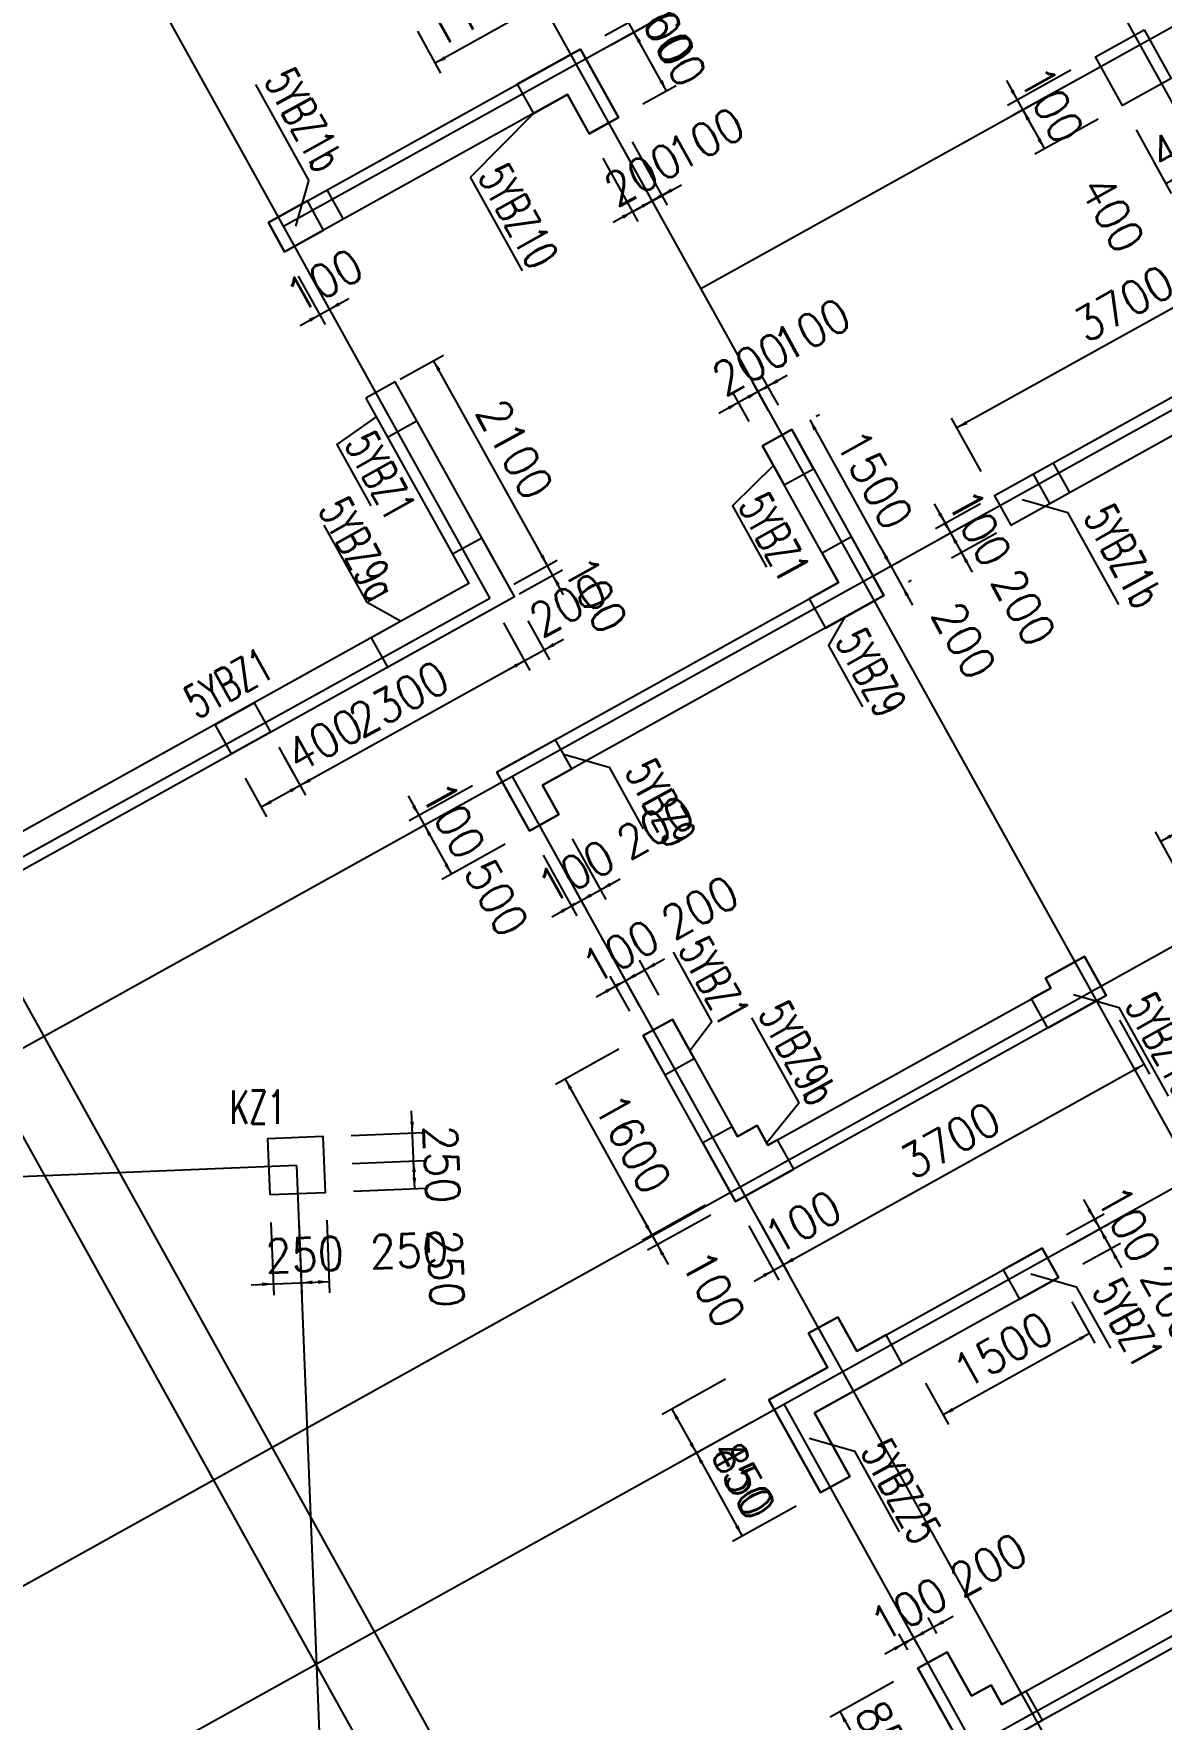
# Model space of a CAD drawing. Extents: x 387171 to 699106, y 11966 to 245688.
# Drawn here: x 503934 to 514038, y 98222 to 113324 of the extents above; entities that cross this region are included whole.
import ezdxf

# ---------------------------------------------------------------- set-up
doc = ezdxf.new("R2010")
doc.units = 0
doc.header["$LTSCALE"] = 100
doc.header["$MEASUREMENT"] = 0
doc.linetypes.add('DASHED', pattern=[19.05, 12.7, -6.35])
for name, color, linetype in [('22000', 2, 'Continuous'), ('b边缘构件', 235, 'Continuous'), ('COLU', 7, 'Continuous'), ('colu-主楼', 7, 'Continuous'), ('COLU_DASH', 9, 'DASHED'), ('DIM', 3, 'Continuous'), ('DOTE', 253, 'Continuous'), ('NUM', 7, 'Continuous'), ('wall-主楼', 2, 'Continuous'), ('Y阴影', 254, 'Continuous'), ('小尺寸', 4, 'Continuous'), ('边缘构件标注', 1, 'Continuous')]:
    doc.layers.add(name, color=color, linetype=linetype)
doc.styles.get("Standard").update_dxf_attribs({"font": 'standard'})
doc.dimstyles.get("Standard").update_dxf_attribs({"dimtxt": 300, "dimasz": 100, "dimexe": 100, "dimexo": 250, "dimgap": 100, "dimtad": 0, "dimtoh": 1, "dimdec": 0, "dimdsep": 46, "dimcen": 0.09, "dimclrt": 7, "dimadec": 0, "dimazin": 0, "dimtfac": 1, "dimtdec": 4, "dimtofl": 0, "dimtmove": 0, "dimatfit": 3, "dimfxl": 1, "dimtolj": 1, "dimtzin": 0, "dimarcsym": 0})

# ---------------------------------------------------------------- blocks, each defined once
blk = doc.blocks.new('*D3567')
at = {"layer": '小尺寸', "color": 0, "linetype": 'ByBlock', "lineweight": -2}
for p, q in [((514162, 112655), (514477, 112087)), ((513812, 112461), (514128, 111893)), ((514429, 112175), (514079, 111980))]:
    blk.add_line(p, q, dxfattribs=at)
for points in [[(514429, 112175), (514350, 112112), (514333, 112141)], [(514079, 111980), (514159, 112044), (514175, 112014)]]:
    blk.add_solid(points, dxfattribs=at)
at = {"layer": '小尺寸', "color": 7, "linetype": 'Continuous', "lineweight": -2, "insert": (514282, 112379), "char_height": 300, "width": 576.67, "attachment_point": 5, "rotation": 29.0454}
blk.add_mtext('400', dxfattribs=at)
blk = doc.blocks.new('*D3323')
at = {"layer": '小尺寸', "color": 0, "linetype": 'ByBlock', "lineweight": -2}
for p, q in [((513229, 112996), (512661, 112680)), ((512652, 112903), (512894, 112466)), ((513278, 112908), (512710, 112593))]:
    blk.add_line(p, q, dxfattribs=at)
for points in [[(512749, 112729), (512686, 112808), (512715, 112824)], [(512797, 112641), (512860, 112562), (512831, 112546)]]:
    blk.add_solid(points, dxfattribs=at)
at = {"layer": '小尺寸', "color": 7, "linetype": 'Continuous', "lineweight": -2, "insert": (513058, 112687), "char_height": 300, "width": 476.67, "attachment_point": 5, "rotation": 299.0454}
blk.add_mtext('100', dxfattribs=at)
blk = doc.blocks.new('*D4111')
at = {"layer": '小尺寸', "color": 0, "linetype": 'ByBlock', "lineweight": -2}
for p, q in [((513278, 112908), (512710, 112593)), ((512797, 112641), (512991, 112291)), ((513472, 112558), (512904, 112243))]:
    blk.add_line(p, q, dxfattribs=at)
for points in [[(512797, 112641), (512860, 112562), (512831, 112546)], [(512991, 112291), (512928, 112371), (512957, 112387)]]:
    blk.add_solid(points, dxfattribs=at)
at = {"layer": '小尺寸', "color": 7, "linetype": 'Continuous', "lineweight": -2, "insert": (513601, 111708), "char_height": 300, "width": 576.67, "attachment_point": 5, "rotation": 299.0454}
blk.add_mtext('400', dxfattribs=at)
blk = doc.blocks.new('*D2467')
at = {"layer": '小尺寸', "color": 0, "linetype": 'ByBlock', "lineweight": -2}
for p, q in [((510134, 101268), (509566, 100952)), ((509653, 101001), (509872, 100607)), ((510353, 100874), (509784, 100559))]:
    blk.add_line(p, q, dxfattribs=at)
for points in [[(509653, 101001), (509716, 100921), (509687, 100905)], [(509872, 100607), (509809, 100687), (509838, 100703)]]:
    blk.add_solid(points, dxfattribs=at)
at = {"layer": '小尺寸', "color": 7, "linetype": 'Continuous', "lineweight": -2, "insert": (510279, 100389), "char_height": 300, "width": 576.67, "attachment_point": 5, "rotation": 299.0454}
blk.add_mtext('450', dxfattribs=at)
blk = doc.blocks.new('*D2069')
at = {"layer": '小尺寸', "color": 0, "linetype": 'ByBlock', "lineweight": -2}
for p, q in [((510353, 100874), (509784, 100559)), ((509872, 100607), (510284, 99864)), ((510765, 100131), (510197, 99816))]:
    blk.add_line(p, q, dxfattribs=at)
for points in [[(509872, 100607), (509935, 100528), (509906, 100512)], [(510284, 99864), (510221, 99944), (510250, 99960)]]:
    blk.add_solid(points, dxfattribs=at)
at = {"layer": '小尺寸', "color": 7, "linetype": 'Continuous', "lineweight": -2, "insert": (510297, 100357), "char_height": 300, "width": 566.67, "attachment_point": 5, "rotation": 299.0454}
blk.add_mtext('850', dxfattribs=at)
blk = doc.blocks.new('*D2270')
at = {"layer": '小尺寸', "color": 0, "linetype": 'ByBlock', "lineweight": -2}
for p, q in [((512004, 109112), (512247, 108675)), ((512417, 109112), (512014, 108889)), ((512465, 109025), (512062, 108801))]:
    blk.add_line(p, q, dxfattribs=at)
for points in [[(512101, 108937), (512038, 109017), (512067, 109033)], [(512150, 108850), (512213, 108771), (512184, 108754)]]:
    blk.add_solid(points, dxfattribs=at)
at = {"layer": '小尺寸', "color": 7, "linetype": 'Continuous', "lineweight": -2, "insert": (512410, 108896), "char_height": 300, "width": 476.67, "attachment_point": 5, "rotation": 299.0454}
blk.add_mtext('100', dxfattribs=at)
blk = doc.blocks.new('*D3706')
at = {"layer": '小尺寸', "color": 0, "linetype": 'ByBlock', "lineweight": -2}
for p, q in [((508363, 108062), (508555, 107715)), ((508157, 107608), (508682, 107899)), ((508188, 107965), (508381, 107618))]:
    blk.add_line(p, q, dxfattribs=at)
for points in [[(508507, 107802), (508586, 107865), (508602, 107836)], [(508332, 107705), (508253, 107642), (508237, 107671)]]:
    blk.add_solid(points, dxfattribs=at)
at = {"layer": '小尺寸', "color": 7, "linetype": 'Continuous', "lineweight": -2, "insert": (508721, 108207), "char_height": 300, "width": 566.67, "attachment_point": 5, "rotation": 29.0454}
blk.add_mtext('200', dxfattribs=at)
blk = doc.blocks.new('*D4093')
at = {"layer": '小尺寸', "color": 0, "linetype": 'ByBlock', "lineweight": -2}
for p, q in [((506304, 111151), (506545, 110718)), ((506391, 111200), (506632, 110767)), ((506321, 110708), (506758, 110951))]:
    blk.add_line(p, q, dxfattribs=at)
for points in [[(506583, 110854), (506663, 110917), (506679, 110888)], [(506496, 110805), (506417, 110742), (506400, 110771)]]:
    blk.add_solid(points, dxfattribs=at)
at = {"layer": '小尺寸', "color": 7, "linetype": 'Continuous', "lineweight": -2, "insert": (506538, 111114), "char_height": 300, "width": 476.67, "attachment_point": 5, "rotation": 29.0454}
blk.add_mtext('100', dxfattribs=at)
blk = doc.blocks.new('*D3831')
at = {"layer": '小尺寸', "color": 0, "linetype": 'ByBlock', "lineweight": -2}
for p, q in [((509178, 104225), (508610, 103910)), ((508697, 103958), (509474, 102560)), ((509955, 102827), (509386, 102511))]:
    blk.add_line(p, q, dxfattribs=at)
for points in [[(508697, 103958), (508760, 103879), (508731, 103863)], [(509474, 102560), (509411, 102639), (509440, 102655)]]:
    blk.add_solid(points, dxfattribs=at)
at = {"layer": '小尺寸', "color": 7, "linetype": 'Continuous', "lineweight": -2, "insert": (509304, 103380), "char_height": 300, "width": 685, "attachment_point": 5, "rotation": 299.0454}
blk.add_mtext('1600', dxfattribs=at)
blk = doc.blocks.new('*D4035')
at = {"layer": '小尺寸', "color": 0, "linetype": 'ByBlock', "lineweight": -2}
for p, q in [((509377, 102735), (509619, 102297)), ((509955, 102827), (509386, 102511)), ((510003, 102739), (509435, 102424))]:
    blk.add_line(p, q, dxfattribs=at)
for points in [[(509474, 102560), (509411, 102639), (509440, 102655)], [(509522, 102472), (509585, 102393), (509556, 102377)]]:
    blk.add_solid(points, dxfattribs=at)
at = {"layer": '小尺寸', "color": 7, "linetype": 'Continuous', "lineweight": -2, "insert": (510027, 102078), "char_height": 300, "width": 476.67, "attachment_point": 5, "rotation": 299.0454}
blk.add_mtext('100', dxfattribs=at)
blk = doc.blocks.new('*D813')
at = {"layer": '小尺寸', "color": 0, "linetype": 'ByBlock', "lineweight": -2}
for p, q in [((512053, 109025), (512344, 108500)), ((512465, 109025), (512062, 108801)), ((512562, 108850), (512159, 108626))]:
    blk.add_line(p, q, dxfattribs=at)
for points in [[(512150, 108850), (512087, 108929), (512116, 108945)], [(512247, 108675), (512310, 108596), (512281, 108580)]]:
    blk.add_solid(points, dxfattribs=at)
at = {"layer": '小尺寸', "color": 7, "linetype": 'Continuous', "lineweight": -2, "insert": (512806, 108183), "char_height": 300, "width": 566.67, "attachment_point": 5, "rotation": 299.0454}
blk.add_mtext('200', dxfattribs=at)
blk = doc.blocks.new('*D1240')
at = {"layer": '小尺寸', "color": 0, "linetype": 'ByBlock', "lineweight": -2}
for p, q in [((515657, 111198), (515393, 111675)), ((515441, 111587), (512207, 109791)), ((512423, 109402), (512158, 109879))]:
    blk.add_line(p, q, dxfattribs=at)
for points in [[(515441, 111587), (515362, 111524), (515346, 111553)], [(512207, 109791), (512286, 109854), (512302, 109825)]]:
    blk.add_solid(points, dxfattribs=at)
at = {"layer": '小尺寸', "color": 7, "linetype": 'Continuous', "lineweight": -2, "insert": (513703, 110908), "char_height": 300, "width": 780, "attachment_point": 5, "rotation": 29.0454}
blk.add_mtext('3700', dxfattribs=at)
blk = doc.blocks.new('*D1778')
at = {"layer": '小尺寸', "color": 0, "linetype": 'ByBlock', "lineweight": -2}
for p, q in [((516920, 107689), (514035, 106087)), ((517002, 107541), (516871, 107777)), ((514238, 105720), (513986, 106174))]:
    blk.add_line(p, q, dxfattribs=at)
for points in [[(516920, 107689), (516841, 107626), (516824, 107655)], [(514035, 106087), (514114, 106150), (514130, 106121)]]:
    blk.add_solid(points, dxfattribs=at)
at = {"layer": '小尺寸', "color": 7, "linetype": 'Continuous', "lineweight": -2, "insert": (515356, 107107), "char_height": 300, "width": 780, "attachment_point": 5, "rotation": 29.0454}
blk.add_mtext('3300', dxfattribs=at)
blk = doc.blocks.new('*D2826')
at = {"layer": '小尺寸', "color": 0, "linetype": 'ByBlock', "lineweight": -2}
for p, q in [((512172, 99144), (511647, 98852)), ((512028, 98990), (511948, 99134)), ((511853, 98893), (511773, 99037))]:
    blk.add_line(p, q, dxfattribs=at)
for points in [[(511997, 99047), (512076, 99110), (512092, 99081)], [(511822, 98950), (511742, 98886), (511726, 98916)]]:
    blk.add_solid(points, dxfattribs=at)
at = {"layer": '小尺寸', "color": 7, "linetype": 'Continuous', "lineweight": -2, "insert": (512488, 99606), "char_height": 300, "width": 566.67, "attachment_point": 5, "rotation": 29.0454}
blk.add_mtext('200', dxfattribs=at)
blk = doc.blocks.new('*D2417')
at = {"layer": '小尺寸', "color": 0, "linetype": 'ByBlock', "lineweight": -2}
for p, q in [((511997, 99047), (511560, 98804)), ((511766, 98844), (511686, 98988)), ((511853, 98893), (511773, 99037))]:
    blk.add_line(p, q, dxfattribs=at)
for points in [[(511822, 98950), (511901, 99013), (511917, 98984)], [(511734, 98901), (511655, 98838), (511639, 98867)]]:
    blk.add_solid(points, dxfattribs=at)
at = {"layer": '小尺寸', "color": 7, "linetype": 'Continuous', "lineweight": -2, "insert": (511776, 99210), "char_height": 300, "width": 476.67, "attachment_point": 5, "rotation": 29.0454}
blk.add_mtext('100', dxfattribs=at)
blk = doc.blocks.new('*D3312')
at = {"layer": '小尺寸', "color": 0, "linetype": 'ByBlock', "lineweight": -2}
for p, q in [((511639, 98558), (511071, 98242)), ((511158, 98291), (511571, 97548)), ((512052, 97815), (511484, 97499))]:
    blk.add_line(p, q, dxfattribs=at)
for points in [[(511158, 98291), (511221, 98211), (511192, 98195)], [(511571, 97548), (511508, 97627), (511537, 97643)]]:
    blk.add_solid(points, dxfattribs=at)
at = {"layer": '小尺寸', "color": 7, "linetype": 'Continuous', "lineweight": -2, "insert": (511583, 98040), "char_height": 300, "width": 566.67, "attachment_point": 5, "rotation": 299.0454}
blk.add_mtext('850', dxfattribs=at)
blk = doc.blocks.new('*D4639')
at = {"layer": '小尺寸', "color": 0, "linetype": 'ByBlock', "lineweight": -2}
for p, q in [((510888, 109865), (511616, 108553)), ((510946, 109898), (510975, 109913)), ((511675, 108586), (511703, 108602))]:
    blk.add_line(p, q, dxfattribs=at)
for points in [[(510888, 109865), (510951, 109785), (510921, 109769)], [(511616, 108553), (511553, 108633), (511582, 108649)]]:
    blk.add_solid(points, dxfattribs=at)
at = {"layer": '小尺寸', "color": 7, "linetype": 'Continuous', "lineweight": -2, "insert": (511470, 109330), "char_height": 300, "width": 690, "attachment_point": 5, "rotation": 299.0454}
blk.add_mtext('1500', dxfattribs=at)
blk = doc.blocks.new('*D760')
at = {"layer": '小尺寸', "color": 0, "linetype": 'ByBlock', "lineweight": -2}
for p, q in [((511519, 108728), (511810, 108204)), ((511675, 108586), (511703, 108602)), ((511772, 108411), (511800, 108427))]:
    blk.add_line(p, q, dxfattribs=at)
for points in [[(511616, 108553), (511553, 108633), (511582, 108649)], [(511713, 108379), (511776, 108299), (511747, 108283)]]:
    blk.add_solid(points, dxfattribs=at)
at = {"layer": '小尺寸', "color": 7, "linetype": 'Continuous', "lineweight": -2, "insert": (512272, 107887), "char_height": 300, "width": 566.67, "attachment_point": 5, "rotation": 299.0454}
blk.add_mtext('200', dxfattribs=at)
blk = doc.blocks.new('*D502')
at = {"layer": '小尺寸', "color": 0, "linetype": 'ByBlock', "lineweight": -2}
for p, q in [((510431, 102691), (510700, 102206)), ((510343, 102642), (510612, 102157)), ((510389, 102148), (510826, 102391))]:
    blk.add_line(p, q, dxfattribs=at)
for points in [[(510564, 102245), (510484, 102182), (510468, 102211)], [(510651, 102293), (510730, 102357), (510747, 102327)]]:
    blk.add_solid(points, dxfattribs=at)
at = {"layer": '小尺寸', "color": 7, "linetype": 'Continuous', "lineweight": -2, "insert": (510826, 102676), "char_height": 300, "width": 476.67, "attachment_point": 5, "rotation": 29.0454}
blk.add_mtext('100', dxfattribs=at)
blk = doc.blocks.new('*D1256')
at = {"layer": '小尺寸', "color": 0, "linetype": 'ByBlock', "lineweight": -2}
for p, q in [((513665, 104487), (513934, 104002)), ((510651, 102293), (513886, 104090)), ((510431, 102691), (510700, 102206))]:
    blk.add_line(p, q, dxfattribs=at)
for points in [[(513886, 104090), (513806, 104027), (513790, 104056)], [(510651, 102293), (510730, 102357), (510747, 102327)]]:
    blk.add_solid(points, dxfattribs=at)
at = {"layer": '小尺寸', "color": 7, "linetype": 'Continuous', "lineweight": -2, "insert": (512147, 103410), "char_height": 300, "width": 780, "attachment_point": 5, "rotation": 29.0454}
blk.add_mtext('3700', dxfattribs=at)
blk = doc.blocks.new('*D1012')
at = {"layer": '小尺寸', "color": 0, "linetype": 'ByBlock', "lineweight": -2}
for p, q in [((513237, 101962), (513443, 101591)), ((513395, 101678), (512083, 100950)), ((511926, 101233), (512132, 100863))]:
    blk.add_line(p, q, dxfattribs=at)
for points in [[(513395, 101678), (513315, 101615), (513299, 101644)], [(512083, 100950), (512163, 101013), (512179, 100984)]]:
    blk.add_solid(points, dxfattribs=at)
at = {"layer": '小尺寸', "color": 7, "linetype": 'Continuous', "lineweight": -2, "insert": (512618, 101533), "char_height": 300, "width": 690, "attachment_point": 5, "rotation": 29.0454}
blk.add_mtext('1500', dxfattribs=at)
blk = doc.blocks.new('*D1768')
at = {"layer": '小尺寸', "color": 0, "linetype": 'ByBlock', "lineweight": -2}
for p, q in [((507289, 106494), (507532, 106057)), ((507867, 106586), (507299, 106270)), ((507916, 106498), (507347, 106183))]:
    blk.add_line(p, q, dxfattribs=at)
for points in [[(507386, 106319), (507323, 106398), (507352, 106414)], [(507435, 106231), (507498, 106152), (507469, 106136)]]:
    blk.add_solid(points, dxfattribs=at)
at = {"layer": '小尺寸', "color": 7, "linetype": 'Continuous', "lineweight": -2, "insert": (507695, 106277), "char_height": 300, "width": 476.67, "attachment_point": 5, "rotation": 299.0454}
blk.add_mtext('100', dxfattribs=at)
blk = doc.blocks.new('*D1533')
at = {"layer": '小尺寸', "color": 0, "linetype": 'ByBlock', "lineweight": -2}
for p, q in [((507916, 106498), (507347, 106183)), ((507435, 106231), (507677, 105794)), ((508158, 106061), (507590, 105746))]:
    blk.add_line(p, q, dxfattribs=at)
for points in [[(507435, 106231), (507498, 106152), (507469, 106136)], [(507677, 105794), (507614, 105874), (507643, 105890)]]:
    blk.add_solid(points, dxfattribs=at)
at = {"layer": '小尺寸', "color": 7, "linetype": 'Continuous', "lineweight": -2, "insert": (508082, 105581), "char_height": 300, "width": 566.67, "attachment_point": 5, "rotation": 299.0454}
blk.add_mtext('500', dxfattribs=at)
blk = doc.blocks.new('*D1712')
at = {"layer": '小尺寸', "color": 0, "linetype": 'ByBlock', "lineweight": -2}
for p, q in [((508498, 105964), (508800, 105421)), ((508666, 105867), (508887, 105470)), ((508576, 105411), (509014, 105654))]:
    blk.add_line(p, q, dxfattribs=at)
for points in [[(508839, 105557), (508918, 105620), (508934, 105591)], [(508751, 105508), (508672, 105445), (508656, 105474)]]:
    blk.add_solid(points, dxfattribs=at)
at = {"layer": '小尺寸', "color": 7, "linetype": 'Continuous', "lineweight": -2, "insert": (508793, 105817), "char_height": 300, "width": 476.67, "attachment_point": 5, "rotation": 29.0454}
blk.add_mtext('100', dxfattribs=at)
blk = doc.blocks.new('*D1826')
at = {"layer": '小尺寸', "color": 0, "linetype": 'ByBlock', "lineweight": -2}
for p, q in [((508760, 106110), (509062, 105567)), ((508666, 105867), (508887, 105470)), ((508664, 105460), (509188, 105751))]:
    blk.add_line(p, q, dxfattribs=at)
for points in [[(509014, 105654), (509093, 105717), (509109, 105688)], [(508839, 105557), (508759, 105494), (508743, 105523)]]:
    blk.add_solid(points, dxfattribs=at)
at = {"layer": '小尺寸', "color": 7, "linetype": 'Continuous', "lineweight": -2, "insert": (509505, 106213), "char_height": 300, "width": 566.67, "attachment_point": 5, "rotation": 29.0454}
blk.add_mtext('200', dxfattribs=at)
blk = doc.blocks.new('*D1432')
at = {"layer": '小尺寸', "color": 0, "linetype": 'ByBlock', "lineweight": -2}
for p, q in [((508975, 104694), (509412, 104937)), ((509275, 104565), (509101, 104879)), ((509362, 104614), (509188, 104927))]:
    blk.add_line(p, q, dxfattribs=at)
for points in [[(509237, 104840), (509316, 104903), (509332, 104874)], [(509150, 104791), (509070, 104728), (509054, 104757)]]:
    blk.add_solid(points, dxfattribs=at)
at = {"layer": '小尺寸', "color": 7, "linetype": 'Continuous', "lineweight": -2, "insert": (509191, 105100), "char_height": 300, "width": 476.67, "attachment_point": 5, "rotation": 29.0454}
blk.add_mtext('100', dxfattribs=at)
blk = doc.blocks.new('*D2346')
at = {"layer": '小尺寸', "color": 0, "linetype": 'ByBlock', "lineweight": -2}
for p, q in [((509062, 104743), (509587, 105034)), ((509537, 104711), (509363, 105024)), ((509362, 104614), (509188, 104927))]:
    blk.add_line(p, q, dxfattribs=at)
for points in [[(509412, 104937), (509491, 105000), (509507, 104971)], [(509237, 104840), (509158, 104777), (509141, 104806)]]:
    blk.add_solid(points, dxfattribs=at)
at = {"layer": '小尺寸', "color": 7, "linetype": 'Continuous', "lineweight": -2, "insert": (509904, 105496), "char_height": 300, "width": 566.67, "attachment_point": 5, "rotation": 29.0454}
blk.add_mtext('200', dxfattribs=at)
blk = doc.blocks.new('*D1954')
at = {"layer": '小尺寸', "color": 0, "linetype": 'ByBlock', "lineweight": -2}
for p, q in [((510687, 110262), (510250, 110019)), ((510607, 109995), (510463, 110252)), ((510519, 109946), (510376, 110204))]:
    blk.add_line(p, q, dxfattribs=at)
for points in [[(510425, 110116), (510345, 110053), (510329, 110082)], [(510512, 110165), (510591, 110228), (510608, 110199)]]:
    blk.add_solid(points, dxfattribs=at)
at = {"layer": '小尺寸', "color": 7, "linetype": 'Continuous', "lineweight": -2, "insert": (510907, 110670), "char_height": 300, "width": 476.67, "attachment_point": 5, "rotation": 29.0454}
blk.add_mtext('100', dxfattribs=at)
blk = doc.blocks.new('*D2866')
at = {"layer": '小尺寸', "color": 0, "linetype": 'ByBlock', "lineweight": -2}
for p, q in [((510599, 110213), (510075, 109922)), ((510344, 109849), (510201, 110107)), ((510519, 109946), (510376, 110204))]:
    blk.add_line(p, q, dxfattribs=at)
for points in [[(510425, 110116), (510504, 110179), (510520, 110150)], [(510250, 110019), (510170, 109956), (510154, 109985)]]:
    blk.add_solid(points, dxfattribs=at)
at = {"layer": '小尺寸', "color": 7, "linetype": 'Continuous', "lineweight": -2, "insert": (510360, 110367), "char_height": 300, "width": 566.67, "attachment_point": 5, "rotation": 29.0454}
blk.add_mtext('200', dxfattribs=at)
blk = doc.blocks.new('*D2463')
at = {"layer": '小尺寸', "color": 0, "linetype": 'ByBlock', "lineweight": -2}
for p, q in [((513342, 102878), (513585, 102441)), ((513189, 102564), (513527, 102751)), ((513238, 102477), (513575, 102664))]:
    blk.add_line(p, q, dxfattribs=at)
for points in [[(513439, 102703), (513376, 102782), (513405, 102798)], [(513488, 102615), (513551, 102536), (513522, 102520)]]:
    blk.add_solid(points, dxfattribs=at)
at = {"layer": '小尺寸', "color": 7, "linetype": 'Continuous', "lineweight": -2, "insert": (513748, 102661), "char_height": 300, "width": 476.67, "attachment_point": 5, "rotation": 299.0454}
blk.add_mtext('100', dxfattribs=at)
blk = doc.blocks.new('*D3371')
at = {"layer": '小尺寸', "color": 0, "linetype": 'ByBlock', "lineweight": -2}
for p, q in [((513391, 102790), (513682, 102266)), ((513238, 102477), (513575, 102664)), ((513335, 102302), (513672, 102489))]:
    blk.add_line(p, q, dxfattribs=at)
for points in [[(513488, 102615), (513425, 102695), (513454, 102711)], [(513585, 102441), (513648, 102361), (513619, 102345)]]:
    blk.add_solid(points, dxfattribs=at)
at = {"layer": '小尺寸', "color": 7, "linetype": 'Continuous', "lineweight": -2, "insert": (514144, 101949), "char_height": 300, "width": 566.67, "attachment_point": 5, "rotation": 299.0454}
blk.add_mtext('200', dxfattribs=at)
blk = doc.blocks.new('*D3545')
at = {"layer": '小尺寸', "color": 0, "linetype": 'ByBlock', "lineweight": -2}
for p, q in [((509102, 113220), (509401, 113386)), ((509605, 112813), (509313, 113337)), ((509393, 112695), (509692, 112861))]:
    blk.add_line(p, q, dxfattribs=at)
for points in [[(509313, 113337), (509377, 113258), (509347, 113242)], [(509605, 112813), (509542, 112892), (509571, 112908)]]:
    blk.add_solid(points, dxfattribs=at)
at = {"layer": '小尺寸', "color": 7, "linetype": 'Continuous', "lineweight": -2, "insert": (509678, 113196), "char_height": 300, "width": 556.67, "attachment_point": 5, "rotation": 299.0454}
blk.add_mtext('600', dxfattribs=at)
blk = doc.blocks.new('*D3287')
at = {"layer": '小尺寸', "color": 0, "linetype": 'ByBlock', "lineweight": -2}
for p, q in [((509411, 113162), (509168, 113600)), ((509053, 113307), (509352, 113473)), ((509102, 113220), (509401, 113386))]:
    blk.add_line(p, q, dxfattribs=at)
for points in [[(509265, 113425), (509202, 113504), (509231, 113520)], [(509313, 113337), (509377, 113258), (509347, 113242)]]:
    blk.add_solid(points, dxfattribs=at)
at = {"layer": '小尺寸', "color": 7, "linetype": 'Continuous', "lineweight": -2, "insert": (509574, 113383), "char_height": 300, "width": 476.67, "attachment_point": 5, "rotation": 299.0454}
blk.add_mtext('100', dxfattribs=at)
blk = doc.blocks.new('*D291')
at = {"layer": '小尺寸', "color": 0, "linetype": 'ByBlock', "lineweight": -2}
for p, q in [((509208, 112306), (509524, 111738)), ((509296, 112355), (509611, 111787)), ((509301, 111729), (509738, 111971))]:
    blk.add_line(p, q, dxfattribs=at)
for points in [[(509563, 111874), (509642, 111937), (509658, 111908)], [(509475, 111826), (509396, 111763), (509380, 111792)]]:
    blk.add_solid(points, dxfattribs=at)
at = {"layer": '小尺寸', "color": 7, "linetype": 'Continuous', "lineweight": -2, "insert": (509957, 112379), "char_height": 300, "width": 476.67, "attachment_point": 5, "rotation": 29.0454}
blk.add_mtext('100', dxfattribs=at)
blk = doc.blocks.new('*D4082')
at = {"layer": '小尺寸', "color": 0, "linetype": 'ByBlock', "lineweight": -2}
for p, q in [((508683, 108297), (508440, 108734)), ((508236, 108392), (508624, 108608)), ((508285, 108305), (508673, 108521))]:
    blk.add_line(p, q, dxfattribs=at)
for points in [[(508537, 108559), (508474, 108639), (508503, 108655)], [(508586, 108472), (508649, 108393), (508620, 108376)]]:
    blk.add_solid(points, dxfattribs=at)
at = {"layer": '小尺寸', "color": 7, "linetype": 'Continuous', "lineweight": -2, "insert": (508968, 108298), "char_height": 300, "width": 476.67, "attachment_point": 5, "rotation": 299.0454}
blk.add_mtext('100', dxfattribs=at)
blk = doc.blocks.new('*D3807')
at = {"layer": '小尺寸', "color": 0, "linetype": 'ByBlock', "lineweight": -2}
for p, q in [((507217, 110228), (507605, 110444)), ((508537, 108559), (507517, 110395)), ((508236, 108392), (508624, 108608))]:
    blk.add_line(p, q, dxfattribs=at)
for points in [[(507517, 110395), (507581, 110316), (507551, 110300)], [(508537, 108559), (508474, 108639), (508503, 108655)]]:
    blk.add_solid(points, dxfattribs=at)
at = {"layer": '小尺寸', "color": 7, "linetype": 'Continuous', "lineweight": -2, "insert": (508246, 109599), "char_height": 300, "width": 775, "attachment_point": 5, "rotation": 299.0454}
blk.add_mtext('2100', dxfattribs=at)
blk = doc.blocks.new('*D842')
at = {"layer": '小尺寸', "color": 0, "linetype": 'ByBlock', "lineweight": -2}
for p, q in [((508143, 108046), (508381, 107617)), ((508332, 107705), (506322, 106588)), ((506132, 106930), (506370, 106501))]:
    blk.add_line(p, q, dxfattribs=at)
for points in [[(508332, 107705), (508253, 107642), (508237, 107671)], [(506322, 106588), (506401, 106651), (506417, 106622)]]:
    blk.add_solid(points, dxfattribs=at)
at = {"layer": '小尺寸', "color": 7, "linetype": 'Continuous', "lineweight": -2, "insert": (507206, 107365), "char_height": 300, "width": 780, "attachment_point": 5, "rotation": 29.0454}
blk.add_mtext('2300', dxfattribs=at)
blk = doc.blocks.new('*D1743')
at = {"layer": '小尺寸', "color": 0, "linetype": 'ByBlock', "lineweight": -2}
for p, q in [((506177, 106849), (506370, 106501)), ((505828, 106654), (506021, 106307)), ((506322, 106588), (505972, 106394))]:
    blk.add_line(p, q, dxfattribs=at)
for points in [[(506322, 106588), (506243, 106525), (506226, 106554)], [(505972, 106394), (506052, 106457), (506068, 106428)]]:
    blk.add_solid(points, dxfattribs=at)
at = {"layer": '小尺寸', "color": 7, "linetype": 'Continuous', "lineweight": -2, "insert": (506540, 106995), "char_height": 300, "width": 576.67, "attachment_point": 5, "rotation": 29.0454}
blk.add_mtext('400', dxfattribs=at)
blk = doc.blocks.new('*D2777')
at = {"layer": '小尺寸', "color": 0, "linetype": 'ByBlock', "lineweight": -2}
for p, q in [((508334, 113880), (508543, 113505)), ((508494, 113593), (507532, 113059)), ((507373, 113346), (507581, 112971))]:
    blk.add_line(p, q, dxfattribs=at)
for points in [[(508494, 113593), (508415, 113530), (508398, 113559)], [(507532, 113059), (507612, 113122), (507628, 113093)]]:
    blk.add_solid(points, dxfattribs=at)
at = {"layer": '小尺寸', "color": 7, "linetype": 'Continuous', "lineweight": -2, "insert": (507892, 113544), "char_height": 300, "width": 685, "attachment_point": 5, "rotation": 29.0454}
blk.add_mtext('1100', dxfattribs=at)
blk = doc.blocks.new('*D4478')
at = {"layer": '小尺寸', "color": 0, "linetype": 'ByBlock', "lineweight": -2}
for p, q in [((509033, 112209), (509349, 111641)), ((509208, 112306), (509524, 111738)), ((509650, 111923), (509126, 111631))]:
    blk.add_line(p, q, dxfattribs=at)
for points in [[(509475, 111825), (509554, 111889), (509571, 111859)], [(509301, 111729), (509221, 111665), (509205, 111695)]]:
    blk.add_solid(points, dxfattribs=at)
at = {"layer": '小尺寸', "color": 7, "linetype": 'Continuous', "lineweight": -2, "insert": (509392, 112065), "char_height": 300, "width": 566.67, "attachment_point": 5, "rotation": 29.0454}
blk.add_mtext('200', dxfattribs=at)
blk = doc.blocks.new('*D4394')
at = {"layer": 'DIM', "color": 0, "linetype": 'ByBlock', "lineweight": -2}
for p, q in [((506060, 102673), (506086, 102023)), ((506310, 102683), (506336, 102033)), ((505882, 102115), (506532, 102141))]:
    blk.add_line(p, q, dxfattribs=at)
for points in [[(506082, 102123), (505983, 102103), (505981, 102136)], [(506332, 102133), (506431, 102154), (506432, 102121)]]:
    blk.add_solid(points, dxfattribs=at)
at = {"layer": 'DIM', "color": 7, "linetype": 'Continuous', "lineweight": -2, "insert": (506362, 102385), "char_height": 300, "width": 566.67, "attachment_point": 5, "rotation": 2.2988}
blk.add_mtext('250', dxfattribs=at)
blk = doc.blocks.new('*D1900')
at = {"layer": 'DIM', "color": 0, "linetype": 'ByBlock', "lineweight": -2}
for p, q in [((506560, 102693), (506586, 102043)), ((506310, 102683), (506336, 102033)), ((506332, 102133), (506582, 102143))]:
    blk.add_line(p, q, dxfattribs=at)
for points in [[(506332, 102133), (506431, 102154), (506432, 102121)], [(506582, 102143), (506482, 102123), (506481, 102156)]]:
    blk.add_solid(points, dxfattribs=at)
at = {"layer": 'DIM', "color": 7, "linetype": 'Continuous', "lineweight": -2, "insert": (507297, 102422), "char_height": 300, "width": 566.67, "attachment_point": 5, "rotation": 2.2988}
blk.add_mtext('250', dxfattribs=at)
blk = doc.blocks.new('*D2089')
at = {"layer": 'DIM', "color": 0, "linetype": 'ByBlock', "lineweight": -2}
for p, q in [((506789, 103202), (507439, 103229)), ((507349, 102975), (507339, 103225)), ((506799, 102953), (507449, 102979))]:
    blk.add_line(p, q, dxfattribs=at)
for points in [[(507339, 103225), (507359, 103125), (507326, 103124)], [(507349, 102975), (507328, 103074), (507361, 103075)]]:
    blk.add_solid(points, dxfattribs=at)
at = {"layer": 'DIM', "color": 7, "linetype": 'Continuous', "lineweight": -2, "insert": (507628, 102259), "char_height": 300, "width": 566.67, "attachment_point": 5, "rotation": 272.2988}
blk.add_mtext('250', dxfattribs=at)
blk = doc.blocks.new('*D1827')
at = {"layer": 'DIM', "color": 0, "linetype": 'ByBlock', "lineweight": -2}
for p, q in [((507347, 103025), (507321, 103674)), ((506779, 103452), (507429, 103478)), ((506789, 103202), (507439, 103229))]:
    blk.add_line(p, q, dxfattribs=at)
for points in [[(507329, 103474), (507308, 103574), (507341, 103575)], [(507339, 103225), (507359, 103125), (507326, 103124)]]:
    blk.add_solid(points, dxfattribs=at)
at = {"layer": 'DIM', "color": 7, "linetype": 'Continuous', "lineweight": -2, "insert": (507590, 103194), "char_height": 300, "width": 566.67, "attachment_point": 5, "rotation": 272.2988}
blk.add_mtext('250', dxfattribs=at)

msp = doc.modelspace()

# ---------------------------------------------------------------- hatches: boundary and pattern name
at = {"layer": 'Y阴影'}
h = msp.add_hatch(dxfattribs=at)
h.set_pattern_fill('ANSI31', color=256, scale=25, angle=-60.95463, style=0)
h.set_pattern_definition([])
h.paths.add_polyline_path([(508834.4, 113185.6), (508266.2, 112870.1), (508411.8, 112607.8), (508717.8, 112777.7), (508912.1, 112427.9), (509174.4, 112573.6)], flags=0)
h = msp.add_hatch(dxfattribs=at)
h.set_pattern_fill('ANSI31', color=256, scale=25, angle=-60.95463, style=0)
h.set_pattern_definition([])
h.paths.add_polyline_path([(506386.6, 111826.2), (506036.9, 111632), (506182.5, 111369.8), (506532.2, 111564)], flags=0)
h = msp.add_hatch(dxfattribs=at)
h.set_pattern_fill('ANSI31', color=256, scale=25, angle=-60.95463, style=0)
h.set_pattern_definition([])
h.paths.add_polyline_path([(506910.9, 110058.3), (507105.1, 109708.6), (507367.3, 109854.2), (507173.1, 110203.9)], flags=0)
h = msp.add_hatch(dxfattribs=at)
h.set_pattern_fill('ANSI31', color=256, scale=25, angle=-60.95463, style=0)
h.set_pattern_definition([])
h.paths.add_polyline_path([(510465.6, 109630.5), (510659.8, 109280.8), (510922.1, 109426.4), (510727.9, 109776.1)], flags=0)
h = msp.add_hatch(dxfattribs=at)
h.set_pattern_fill('ANSI31', color=256, scale=25, angle=-60.95463, style=0)
h.set_pattern_definition([])
h.paths.add_polyline_path([(512893.8, 109377.6), (512544.1, 109183.4), (512689.8, 108921.1), (513039.5, 109115.3)], flags=0)
h = msp.add_hatch(dxfattribs=at)
h.set_pattern_fill('ANSI31', color=256, scale=25, angle=-60.95463, style=0)
h.set_pattern_definition([])
h.paths.add_polyline_path([(507949.9, 108805.3), (507687.6, 108659.6), (507833.3, 108397.4), (506959, 107911.9), (507104.7, 107649.6), (508241.2, 108280.7)], flags=0)
h = msp.add_hatch(dxfattribs=at)
h.set_pattern_fill('ANSI31', color=256, scale=25, angle=-60.95463, style=0)
h.set_pattern_definition([])
h.paths.add_polyline_path([(511262, 108814.5), (510999.7, 108668.8), (511145.3, 108406.6), (510883.1, 108260.9), (511028.7, 107998.6), (511553.3, 108289.9)], flags=0)
h = msp.add_hatch(dxfattribs=at)
h.set_pattern_fill('ANSI31', color=256, scale=25, angle=-60.95463, style=0)
h.set_pattern_definition([])
h.paths.add_polyline_path([(505910.2, 107329.6), (506055.9, 107067.3), (505706.2, 106873.1), (505560.5, 107135.4)], flags=0)
h = msp.add_hatch(dxfattribs=at)
h.set_pattern_fill('ANSI31', color=256, scale=25, angle=-60.95463, style=0)
h.set_pattern_definition([])
h.paths.add_polyline_path([(508610.1, 106998.6), (508085.5, 106707.3), (508376.8, 106182.7), (508639.1, 106328.4), (508493.4, 106590.7), (508755.7, 106736.3)], flags=0)
h = msp.add_hatch(dxfattribs=at)
h.set_pattern_fill('ANSI31', color=256, scale=25, angle=-60.95463, style=0)
h.set_pattern_definition([])
h.paths.add_polyline_path([(512873.6, 104676.5), (513019.3, 104414.3), (513543.8, 104705.6), (513349.6, 105055.3), (512999.9, 104861.1), (513048.5, 104773.6)], flags=0)
h = msp.add_hatch(dxfattribs=at)
h.set_pattern_fill('ANSI31', color=256, scale=25, angle=-60.95463, style=0)
h.set_pattern_definition([])
h.paths.add_polyline_path([(509658.6, 104492.5), (509396.4, 104346.9), (509590.6, 103997.2), (509852.8, 104142.8)], flags=0)
h = msp.add_hatch(dxfattribs=at)
h.set_pattern_fill('ANSI31', color=256, scale=25, angle=-60.95463, style=0)
h.set_pattern_definition([])
h.paths.add_polyline_path([(510746.3, 103152), (510600.6, 103414.2), (510513.4, 103365.8), (510416.3, 103540.7), (510241.5, 103443.6), (510192.7, 103530.8), (509930.4, 103385.2), (510221.7, 102860.7)], flags=0)
h = msp.add_hatch(dxfattribs=at)
h.set_pattern_fill('ANSI31', color=256, scale=25, angle=-60.95463, style=0)
h.set_pattern_definition([])
h.paths.add_polyline_path([(512970.4, 102442.6), (512620.7, 102248.4), (512766.4, 101986.1), (513116, 102180.3)], flags=0)
h = msp.add_hatch(dxfattribs=at)
h.set_pattern_fill('ANSI31', color=256, scale=25, angle=-60.95463, style=0)
h.set_pattern_definition([])
h.paths.add_polyline_path([(511139.4, 101826.1), (510877.2, 101680.4), (511047.1, 101374.5), (510522.5, 101083.2), (510983.8, 100252.6), (511246, 100398.3), (510930.5, 100966.5), (511717.3, 101403.5), (511571.6, 101665.8), (511309.4, 101520.1)], flags=0)
h = msp.add_hatch(dxfattribs=at)
h.set_pattern_fill('ANSI31', color=256, scale=25, angle=-60.95463, style=0)
h.set_pattern_definition([])
h.paths.add_polyline_path([(511857.7, 98679), (512318.9, 97848.5), (512974.6, 98212.6), (512828.9, 98474.9), (512610.6, 98353.6), (512513.5, 98528.5), (512338.4, 98431.3), (512119.9, 98824.7)], flags=0)

# ---------------------------------------------------------------- linework, layer by layer
at = {"layer": '22000', "linetype": 'Continuous'}
msp.add_lwpolyline([(512119.9, 98824.7), (512338.4, 98431.2), (512513.3, 98528.3), (512610.6, 98353.6), (516107.3, 100295.5), (516544.3, 99508.7), (516719.1, 99605.8), (516816.2, 99431), (518739.5, 100499.1), (518642.4, 100673.9), (518817.3, 100771), (517797.7, 102606.9), (518060, 102752.5), (518594, 101790.9), (519118.5, 102082.4), (519264.1, 101820.1), (518739.6, 101528.8), (519322.3, 100479.5), (516524.8, 98925.9), (515990.7, 99887.6), (512318.9, 97848.5), (511857.7, 98679), (512119.9, 98824.7)], dxfattribs=at)
at = {"layer": 'b边缘构件'}
for points in [[(508834.4, 113185.6), (508266.2, 112870.1), (508411.8, 112607.8), (508717.8, 112777.7), (508912.1, 112427.9), (509174.4, 112573.6), (508834.4, 113185.6)], [(506386.6, 111826.2), (506036.9, 111632), (506182.5, 111369.8), (506532.2, 111564), (506386.6, 111826.2)], [(506910.9, 110058.3), (507105.1, 109708.6), (507367.3, 109854.2), (507173.1, 110203.9), (506910.9, 110058.3)], [(510465.6, 109630.5), (510659.8, 109280.8), (510922.1, 109426.4), (510727.9, 109776.1), (510465.6, 109630.5)], [(512893.8, 109377.6), (512544.1, 109183.4), (512689.8, 108921.1), (513039.5, 109115.3), (512893.8, 109377.6)], [(507949.9, 108805.3), (507687.6, 108659.6), (507833.3, 108397.4), (506959, 107911.9), (507104.7, 107649.6), (508241.2, 108280.7), (507949.9, 108805.3)], [(511262, 108814.5), (510999.7, 108668.8), (511145.3, 108406.6), (510883.1, 108260.9), (511028.7, 107998.6), (511553.3, 108289.9), (511262, 108814.5)], [(508610.1, 106998.6), (508085.5, 106707.3), (508376.8, 106182.7), (508639.1, 106328.4), (508493.4, 106590.7), (508755.7, 106736.3), (508610.1, 106998.6)], [(512873.6, 104676.5), (513019.3, 104414.3), (513543.8, 104705.6), (513349.6, 105055.3), (512999.9, 104861.1), (513048.5, 104773.6), (512873.6, 104676.5)], [(509658.6, 104492.5), (509396.4, 104346.9), (509590.6, 103997.2), (509852.8, 104142.8), (509658.6, 104492.5)], [(512970.4, 102442.6), (512620.7, 102248.4), (512766.4, 101986.1), (513116, 102180.3), (512970.4, 102442.6)], [(511139.4, 101826.1), (510877.2, 101680.4), (511047.1, 101374.5), (510522.5, 101083.2), (510983.8, 100252.6), (511246, 100398.3), (510930.5, 100966.5), (511717.3, 101403.5), (511571.6, 101665.8), (511309.4, 101520.1), (511139.4, 101826.1)]]:
    msp.add_lwpolyline(points, dxfattribs=at)
for points in [[(505910.2, 107329.6), (506055.9, 107067.3), (505706.2, 106873.1), (505560.5, 107135.4)], [(510746.3, 103152), (510600.6, 103414.2), (510513.4, 103365.8), (510416.3, 103540.7), (510241.5, 103443.6), (510192.7, 103530.8), (509930.4, 103385.2), (510221.7, 102860.7)], [(511857.7, 98679), (512318.9, 97848.5), (512974.6, 98212.6), (512828.9, 98474.9), (512610.6, 98353.6), (512513.5, 98528.5), (512338.4, 98431.3), (512119.9, 98824.7)]]:
    msp.add_lwpolyline(points, close=True, dxfattribs=at)
at = {"layer": 'COLU'}
msp.add_lwpolyline([(506049.9, 102922.6), (506549.5, 102942.7), (506529.4, 103442.3), (506029.8, 103422.2)], close=True, dxfattribs=at)
at = {"layer": 'colu-主楼'}
msp.add_lwpolyline([(513885.2, 113359.7), (514127.9, 112922.5), (513690.8, 112679.8), (513448, 113116.9)], close=True, dxfattribs=at)
at = {"layer": 'COLU_DASH'}
for p, q in [((506561.4, 111923.3), (506707.1, 111661.1)), ((513068.7, 109474.7), (513214.3, 109212.4)), ((512873.6, 104676.5), (513019.3, 104414.3))]:
    msp.add_line(p, q, dxfattribs=at)
at = {"layer": 'DOTE'}
for p, q in [((493535, 134350), (508021.3, 108264.7)), ((505982.4, 127384), (520761.7, 100771.3)), ((502049.7, 125196.8), (516832.5, 98577.7)), ((521882.9, 117686.8), (509912.2, 111038.9)), ((497033.9, 116927), (509488.9, 94499.5)), ((512730.6, 115232.7), (506171.6, 111595.5)), ((523339.4, 115064.1), (499320.8, 101725.4)), ((526300.9, 109731.2), (502282.3, 96392.6)), ((508021.3, 108264.7), (498590.6, 103040.2)), ((501175.5, 108233.4), (508959.5, 94217)), ((517343.2, 106926.9), (501366.6, 98041.5)), ((508225.2, 106661.7), (513685.2, 96829.9)), ((506289.7, 103182.4), (479713.7, 102115.6)), ((506289.7, 103182.4), (508462.7, 49050.6)), ((503981.6, 93332.8), (518652.3, 101480.1)), ((510662.4, 101037.3), (513160.7, 96538.6))]:
    msp.add_line(p, q, dxfattribs=at)
at = {"layer": 'wall-主楼'}
for points in [[(508834.4, 113185.6), (509174.3, 112573.7), (508912, 112428), (508717.8, 112777.7), (506182.5, 111369.8), (506036.9, 111632)], [(515079.4, 110591.3), (512544.1, 109183.4), (512689.8, 108921.1), (515574.7, 110523.2), (515671.8, 110348.4), (515846.7, 110445.5), (515968.1, 110226.9), (516230.3, 110372.6), (515866.2, 111028.3), (515341.7, 110737), (515098.9, 111174.1), (514836.6, 111028.4)], [(506910.8, 110058.4), (507833.3, 108397.4), (503025, 105727.1), (502927.9, 105902), (502753, 105804.9), (502583.1, 106110.8), (502320.8, 105965.2), (502733.5, 105222.1), (508241.2, 108280.7), (507173.1, 110204.1)], [(508376.8, 106182.7), (508085.5, 106707.3), (511145.3, 108406.5), (510465.6, 109630.5), (510727.9, 109776.1), (511553.3, 108289.9), (508493.4, 106590.7), (508639.1, 106328.4)], [(510221.7, 102860.7), (509396.4, 104346.9), (509658.6, 104492.5), (510241.2, 103443.4), (510416.1, 103540.5), (510513.2, 103365.7), (513048.5, 104773.6), (512999.9, 104861.1), (513349.6, 105055.3), (513543.8, 104705.6)], [(516816.2, 99431), (517122.2, 99600.9), (517267.8, 99338.6), (516524.7, 98925.9), (515990.7, 99887.6), (512318.9, 97848.5), (511857.7, 98679), (512119.9, 98824.7), (512338.4, 98431.2), (512513.3, 98528.3), (512610.4, 98353.5), (516107.3, 100295.5), (516544.3, 99508.7), (516719.1, 99605.8)]]:
    msp.add_lwpolyline(points, close=True, dxfattribs=at)
msp.add_lwpolyline([(510983.8, 100252.6), (510522.5, 101083.2), (511047.1, 101374.5), (510877.2, 101680.4), (511139.4, 101826.1), (511309.3, 101520.1), (512970.4, 102442.6), (513116, 102180.3), (511455, 101257.8), (510930.5, 100966.5), (511246, 100398.3), (510983.8, 100252.6)], dxfattribs=at)
at = {"layer": '边缘构件标注', "color": 200}
for p, q in [((505922.4, 112868.2), (506401.2, 112005.9)), ((508411.8, 112607.8), (507848.5, 112037.5)), ((506284.6, 111598), (506401.2, 112005.9)), ((508314.5, 111198.3), (507848.5, 112037.5)), ((512791.8, 109149.3), (513199.7, 109032.7)), ((506533, 108921.1), (506915, 108233.3)), ((513656.5, 108210.2), (513199.7, 109032.7)), ((506915, 108233.3), (507226.3, 108060.3)), ((513252.4, 104715.3), (513660.4, 104598.7)), ((510792.9, 103745.5), (510370.7, 104505.7)), ((514102, 103803.4), (513660.4, 104598.7)), ((510792.9, 103745.5), (510502.4, 103385.1)), ((510884.3, 100740.7), (511292.2, 100624.1)), ((511692.7, 99902.9), (511292.2, 100624.1))]:
    msp.add_line(p, q, dxfattribs=at)
for points in [[(507004.4, 109889.8), (506650.6, 109644), (506956.5, 109093.2)], [(510562.7, 109455.6), (510195.5, 109093.7), (510501.4, 108542.9)], [(511199.8, 108093.6), (511056, 107842.2), (511361.8, 107291.4)], [(508682.9, 106867.5), (509090.8, 106750.8), (509396.7, 106200.1)], [(509814.2, 104212.5), (510012.2, 104473.8), (509667, 105095.4)], [(512868.4, 102214.3), (513276.3, 102097.7), (513582.2, 101546.9)]]:
    msp.add_lwpolyline(points, dxfattribs=at)

# ---------------------------------------------------------------- texts
at = {"layer": 'NUM', "color": 200, "width": 0.7}
msp.add_text('KZ1', height=300, dxfattribs=at).set_placement((505692.7, 103556.6))
at = {"layer": '边缘构件标注', "color": 200, "width": 0.7}
for s, rotation, p in [('5YBZ1b', 299.04537, (505994.7, 112902.5)), ('5YBZ10', 299.04537, (507910.2, 112044)), ('5YBZ1', 299.04537, (506714, 109646)), ('5YBZ1', 299.04537, (510241.8, 109095.9)), ('5YBZ9a', 299.04537, (506477.9, 109057.8)), ('5YBZ1b', 299.04537, (513335.7, 108993.8)), ('5YBZ9', 299.04537, (511110.8, 107881.2)), ('5YBZ1', 29.04537, (505399.4, 107177.5)), ('5YBZ9', 299.04537, (509226.8, 106712)), ('5YBZ1', 299.04537, (509705.4, 105119.4)), ('5YBZ1a', 299.04537, (513706.3, 104617.3)), ('5YBZ9b', 299.04537, (510421, 104541.6)), ('5YBZ1', 299.04537, (513412.3, 102058.8)), ('5YBZ25', 299.04537, (511339.3, 100619.5))]:
    msp.add_text(s, height=300, rotation=rotation, dxfattribs=at).set_placement(p)

# ---------------------------------------------------------------- dimensions: what is measured, and where the dimension line sits
at = {"layer": 'DIM', "color": 200}
for p1, p2, picture, middle in [((506539.5, 103192.5), (506529.4, 103442.3), '*D1827', (507569.9, 103702.3)), ((506549.5, 102942.7), (506539.5, 103192.5), '*D2089', (507607.4, 102766.9)), ((506049.9, 102922.6), (506299.7, 102932.6), '*D4394', (505854.1, 102364.3)), ((506299.7, 102932.6), (506549.5, 102942.7), '*D1900', (506789.5, 102401.8))]:
    dim = msp.add_aligned_dim(p1=p1, p2=p2, distance=-800, dimstyle='Standard', dxfattribs=at)
    dim.commit()
    dim.dimension.update_dxf_attribs({"geometry": picture, "text_midpoint": middle})
at = {"layer": '小尺寸'}
for base, p1, p2, angle, picture, middle in [((507532.3, 113058.8), (508213, 114098.8), (507251.3, 113564.7), 29.04537, '*D2777', (507891.7, 113544.3)), ((509264.9, 113424.7), (508883, 113098.2), (508834.4, 113185.6), 119.04537, '*D3287', (509385.5, 113722.6)), ((509313.5, 113337.3), (509174.4, 112573.5), (508883, 113098.2), 119.04537, '*D3545', (509677.7, 113196.3)), ((509300.5, 111728.5), (509086.7, 112524.9), (508912, 112428), 29.04537, '*D4478', (508969.6, 111830.7)), ((512206.6, 109791.1), (515778.8, 110979.7), (512544.1, 109183.4), 29.04537, '*D1240', (513702.6, 110907.8)), ((510424.6, 110116.4), (510727.9, 109776.1), (510640.5, 109727.6), 29.04537, '*D1954', (510567.2, 110481.5)), ((510249.7, 110019.3), (510640.5, 109727.6), (510465.6, 109630.5), 29.04537, '*D2866', (509937.7, 110131.9)), ((507517.4, 110395.3), (508017.8, 108271.1), (506998.2, 110107), 119.04537, '*D3807', (508245.7, 109598.7)), ((511615.8, 108553.4), (510727.9, 109776.1), (511456.2, 108464.8), 299.04537, '*D4639', (511470.2, 109330.5)), ((512246.7, 108675), (512683.6, 109146.4), (512780.7, 108971.6), 299.04537, '*D813', (512571.2, 108605.8)), ((508537, 108559.4), (508066.3, 108183.6), (508017.8, 108271.1), 119.04537, '*D4082', (508779.8, 108637.1)), ((511712.9, 108378.6), (511456.2, 108464.8), (511553.3, 108289.9), 299.04537, '*D760', (512037.3, 108309.3)), ((506321.9, 106588.3), (508021.3, 108264.7), (506010.9, 107148.3), 29.04537, '*D842', (507205.7, 107365.1)), ((514034.9, 106086.9), (517123.4, 107322.6), (514359.8, 105501.9), 29.04537, '*D1778', (515356, 107106.6)), ((505972.2, 106394.1), (506055.9, 107067.2), (505706.3, 106873), 29.04537, '*D1743', (506025.7, 106709.7)), ((507434.7, 106231.5), (508085.5, 106707.3), (508134.1, 106619.9), 299.04537, '*D1768', (507506.7, 106616.8)), ((507677.4, 105794.3), (508134.1, 106619.9), (508376.8, 106182.7), 299.04537, '*D1533', (507774.6, 106134.3)), ((509013.6, 105654.1), (508545, 106086), (508639.1, 106328.4), 29.04537, '*D1826', (509082.9, 105978.5)), ((508838.7, 105557), (508376.8, 106182.7), (508545, 106086), 29.04537, '*D1712', (508453.4, 105628.9)), ((509411.8, 104937), (509483.8, 104395.4), (509658.6, 104492.5), 29.04537, '*D2346', (509481.1, 105261.4)), ((509237, 104839.9), (509396.4, 104346.9), (509483.8, 104395.4), 29.04537, '*D1432', (508851.6, 104911.9)), ((513885.8, 104089.8), (510309.1, 102909.2), (513543.8, 104705.6), 29.04537, '*D1256', (512147.1, 103410.2)), ((513487.6, 102615.4), (512970.4, 102442.6), (513018.9, 102355.1), 299.04537, '*D2463', (513559.6, 103000.7)), ((510651.1, 102293.4), (510221.7, 102860.7), (510309.1, 102909.2), 29.04537, '*D502', (510486, 102487.7)), ((513584.7, 102440.6), (513018.9, 102355.1), (513116, 102180.3), 299.04537, '*D3371', (513909.2, 102371.3)), ((512083.4, 100950.1), (513116, 102180.3), (511804.7, 101452), 29.04537, '*D1012', (512617.7, 101532.8)), ((511821.8, 98949.6), (512149.7, 98771.1), (511974.8, 98674), 29.04537, '*D2826', (512065.9, 99371.1)), ((511734.4, 98901), (511974.8, 98674), (511887.4, 98625.4), 29.04537, '*D2417', (511436.5, 99021.5)), ((511571, 97547.5), (511857.7, 98679), (512270.4, 97935.9), 299.04537, '*D3312', (511583.2, 98040.4))]:
    dim = msp.add_linear_dim(base=base, p1=p1, p2=p2, angle=angle, dimstyle='Standard', dxfattribs=at)
    dim.commit()
    dim.dimension.update_dxf_attribs({"geometry": picture, "text_midpoint": middle})
for p1, p2, distance, picture, middle in [((513448.1, 113116.9), (513496.6, 113029.5), -800, '*D3323', (512869.2, 113026.4)), ((513496.6, 113029.5), (513690.8, 112679.8), -800, '*D4111', (513315.9, 112222.1)), ((514040.5, 112874), (513690.8, 112679.8), 800, '*D3567', (513767.2, 112093.1)), ((509086.9, 112525), (509174.4, 112573.6), -800, '*D291', (509617.9, 112190.8)), ((506182.5, 111369.8), (506270, 111418.3), -645.6, '*D4093', (506198.1, 110925.9)), ((512635.1, 109233.9), (512683.6, 109146.4), -610.8, '*D2270', (512221.6, 109235.2)), ((508066.3, 108183.6), (508241.2, 108280.7), -547.4, '*D3706', (508298.1, 107972.2)), ((509396.4, 104346.9), (510173.2, 102948.1), -800, '*D3831', (509303.9, 103380.4)), ((510173.2, 102948.1), (510221.7, 102860.7), -800, '*D4035', (509838.9, 102417.1)), ((510352.6, 101389.1), (510571.1, 100995.7), -800, '*D2467', (509981, 100925.4)), ((510571.1, 100995.7), (510983.8, 100252.6), -800, '*D2069', (510296.6, 100357.2))]:
    dim = msp.add_aligned_dim(p1=p1, p2=p2, distance=distance, dimstyle='Standard', dxfattribs=at)
    dim.commit()
    dim.dimension.update_dxf_attribs({"geometry": picture, "text_midpoint": middle})

doc.saveas('drawing.dxf')
